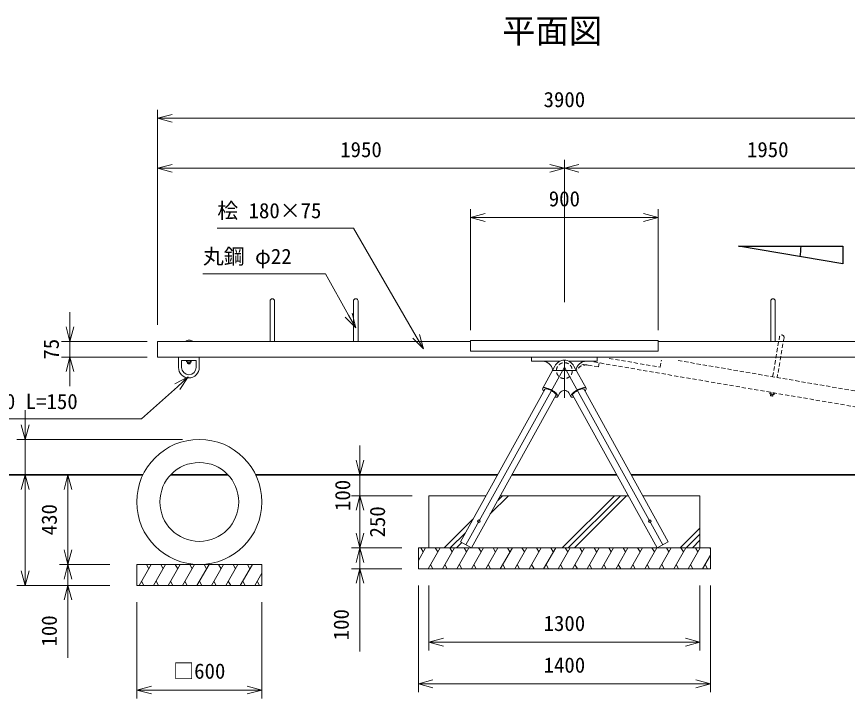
# Model space of a CAD drawing. Units: millimetres, scale not verified. Extents: x 0 to 16800, y 0 to 11880.
# Drawn here: x 3654 to 7636, y 2324 to 5594 of the extents above; entities that cross this region are included whole.
import ezdxf
from ezdxf.enums import TextEntityAlignment as Align

# ---------------------------------------------------------------- set-up
doc = ezdxf.new("R2010")
doc.units = ezdxf.units.MM
doc.header["$LTSCALE"] = 40
doc.linetypes.add('USER1', pattern=[101.6, 63.5, -12.7, 12.7, -12.7])
doc.linetypes.add('USER2', pattern=[0.75, 0.5, -0.25])
for name, color, linetype, lineweight in [('D-BMK', 2, 'USER1', 13), ('D-DOC', 7, 'Continuous', 25), ('D-STR', 1, 'Continuous', 18), ('D-STR-DIM', 7, 'Continuous', 13), ('D-STR-GL', 1, 'Continuous', 35), ('D-STR-HIDDEN', 2, 'USER2', 13), ('D-STR-HTXT', 7, 'Continuous', 13), ('D-STR-STR1', 4, 'Continuous', 13)]:
    doc.layers.add(name, color=color, linetype=linetype, lineweight=lineweight)
doc.layers.add('D-STR-TXT', color=7, linetype='Continuous')
doc.styles.add('ＭＳ ゴシック', font='')
doc.styles.get('ＭＳ ゴシック').set_extended_font_data('MS Gothic')

msp = doc.modelspace()

# ---------------------------------------------------------------- linework, layer by layer
at = {"layer": 'D-BMK'}
for p, q in [((6279.65, 3765.79), (6279.65, 3945.79)), ((6279.65, 3913.09), (5807.76, 3060.44)), ((6279.65, 3913.09), (6751.55, 3060.44)), ((6222.63, 3895.79), (6336.68, 3895.79))]:
    msp.add_line(p, q, dxfattribs=at)
at = {"layer": 'D-DOC'}
for p, q in [((7114.26, 4493.1), (7614.26, 4493.1)), ((7614.26, 4407.18), (7114.26, 4493.1)), ((7614.26, 4493.1), (7614.26, 4407.18))]:
    msp.add_line(p, q, dxfattribs=at)
msp.add_arc((7114.26, 4493.1), 300, 350.25, 0, dxfattribs=at)
at = {"layer": 'D-STR'}
for p, q in [((4868.65, 4229.79), (4868.65, 4035.79)), ((4890.65, 4035.79), (4890.65, 4229.79)), ((5268.65, 4229.79), (5268.65, 4035.79)), ((5290.65, 4035.79), (5290.65, 4229.79)), ((7268.65, 4035.79), (7268.65, 4229.79)), ((7290.65, 4229.79), (7290.65, 4035.79)), ((5829.65, 4035.79), (4329.65, 4035.79)), ((4329.65, 4035.79), (4329.65, 3960.79)), ((6729.65, 4039.79), (5829.65, 4039.79)), ((5829.65, 4039.79), (5829.65, 3989.79)), ((6729.65, 3989.79), (6729.65, 4039.79)), ((6729.65, 4035.79), (8229.65, 4035.79)), ((5829.65, 3989.79), (6729.65, 3989.79)), ((8229.65, 3960.79), (4329.65, 3960.79)), ((4429.65, 3910.79), (4429.65, 3960.79)), ((4444.65, 3944.79), (4514.65, 3944.79)), ((4444.65, 3944.79), (4444.65, 3910.79)), ((4468.7, 3944.79), (4468.7, 3937.92)), ((4474.17, 3937.92), (4474.17, 3944.79)), ((4485.14, 3944.79), (4485.14, 3937.92)), ((4490.6, 3937.92), (4490.6, 3944.79)), ((4514.65, 3910.79), (4514.65, 3944.79)), ((4529.65, 3910.79), (4529.65, 3960.79)), ((6122.15, 3940.79), (6122.15, 3960.79)), ((6437.15, 3960.79), (6437.15, 3940.79)), ((4468.7, 3937.92), (4470.65, 3936.79)), ((4470.65, 3936.79), (4488.65, 3936.79)), ((4473.65, 3930.19), (4473.65, 3936.79)), ((4475.65, 3928.19), (4473.65, 3930.19)), ((4485.65, 3930.19), (4473.65, 3930.19)), ((4475.65, 3928.19), (4475.65, 3936.79)), ((4483.65, 3928.19), (4475.65, 3928.19)), ((4483.65, 3936.79), (4483.65, 3928.19)), ((4485.65, 3930.19), (4483.65, 3928.19)), ((4485.65, 3930.19), (4485.65, 3936.79)), ((4488.65, 3936.79), (4490.6, 3937.92)), ((6257.86, 3940.79), (6122.15, 3940.79)), ((6234.36, 3916.96), (6175.78, 3811.23)), ((6437.15, 3940.79), (6301.45, 3940.79)), ((6324.95, 3916.96), (6383.52, 3811.23)), ((6224.65, 3900.79), (6224.65, 3899.45)), ((6187.06, 3808.25), (5781.29, 3075.09)), ((6258.1, 3788.55), (6248.39, 3771.01)), ((6301.2, 3788.55), (6310.92, 3771.01)), ((6372.25, 3808.25), (6778.01, 3075.09)), ((5834.23, 3045.79), (6239.91, 3778.81)), ((6725.08, 3045.79), (6319.39, 3778.81)), ((5629.65, 3295.79), (5903.44, 3295.79)), ((5629.65, 3045.79), (5629.65, 3295.79)), ((5972.59, 3295.79), (6586.72, 3295.79)), ((6929.65, 3295.79), (6655.87, 3295.79)), ((6929.65, 3295.79), (6929.65, 3045.79)), ((5781.29, 3075.09), (5834.23, 3045.79)), ((6778.01, 3075.09), (6725.08, 3045.79)), ((5579.65, 3045.79), (5579.65, 2945.79)), ((5579.65, 3045.79), (6979.65, 3045.79)), ((6979.65, 3045.79), (5579.73, 3045.79)), ((6979.65, 3045.79), (6979.65, 2945.79)), ((4229.65, 2865.79), (4229.65, 2965.79)), ((4229.65, 2965.79), (4829.65, 2965.79)), ((4229.65, 2965.79), (4829.65, 2965.79)), ((4829.65, 2965.79), (4829.65, 2865.79)), ((5579.65, 2945.79), (6979.65, 2945.79)), ((4829.65, 2865.79), (4229.65, 2865.79))]:
    msp.add_line(p, q, dxfattribs=at)
for centre, radius in [((4529.65, 3265.79), 300), ((4529.65, 3265.79), 189), ((5870.07, 3173.03), 6.5), ((6689.23, 3173.03), 6.5)]:
    msp.add_circle(centre, radius, dxfattribs=at)
for centre, radius, start, end in [((4879.65, 4229.79), 11, 0, 180), ((5279.65, 4229.79), 11, 0, 180), ((7279.65, 4229.79), 11, 0, 180), ((4480.65, 4019.92), 22.53, 44.76027, 135.23973), ((6279.65, 3895.79), 50, 25.05567, 154.94433), ((4479.65, 3910.79), 50, 180, 0), ((4479.65, 3910.79), 35, 180, 0), ((4470.67, 3942.79), 6, 270, 305.67308), ((4479.65, 3950.71), 13.92, 246.80152, 293.19848), ((4488.64, 3942.79), 6, 234.32692, 270), ((6174.65, 3890.79), 50, 8.74928, 90), ((6384.65, 3890.79), 50, 90, 171.25072), ((6183.24, 3808.61), 7.9, 160.55894, 215.44453), ((6181.96, 3806.32), 7.9, 86.55547, 141.44106), ((6203.62, 3819.39), 30.9, 209.79639, 223.9162), ((6183.37, 3779.73), 34.48, 77.4306, 91.55041), ((6187.44, 3804.6), 3.41, 148.27754, 203.01431), ((6189.29, 3802.64), 6.06, 86.9966, 141.73337), ((6190.47, 3782.71), 25.99, 77.64655, 91.89589), ((6174.94, 3739.08), 76, 69.55143, 77.8944), ((6184.28, 3752.29), 57.04, 69.66611, 78.11014), ((6159.08, 3696.18), 121.74, 60.84559, 69.61294), ((6172.5, 3720.22), 91.2, 60.844, 69.72772), ((6172.94, 3719.98), 91.2, 52.27228, 61.156), ((6159.66, 3695.86), 121.74, 52.38706, 61.15441), ((6193.89, 3746.96), 57.04, 43.88986, 52.33389), ((6187.63, 3732.04), 76, 44.1056, 52.44857), ((6216.41, 3768.34), 25.99, 30.10411, 44.35345), ((6217.64, 3760.73), 34.48, 30.44959, 44.5694), ((6279.65, 3776.61), 24.63, 28.9854, 151.0146), ((6341.66, 3760.73), 34.48, 135.4306, 149.55041), ((6371.67, 3732.04), 76, 127.55143, 135.8944), ((6342.9, 3768.34), 25.99, 135.64655, 149.89589), ((6365.41, 3746.96), 57.04, 127.66611, 136.11014), ((6399.65, 3695.86), 121.74, 118.84559, 127.61294), ((6386.37, 3719.98), 91.2, 118.844, 127.72772), ((6400.22, 3696.18), 121.74, 110.38706, 119.15441), ((6386.8, 3720.22), 91.2, 110.27228, 119.156), ((6375.02, 3752.29), 57.04, 101.88986, 110.33389), ((6384.37, 3739.08), 76, 102.1056, 110.44857), ((6368.83, 3782.71), 25.99, 88.10411, 102.35345), ((6375.93, 3779.73), 34.48, 88.44959, 102.5694), ((6370.01, 3802.64), 6.06, 38.26663, 93.0034), ((6361.52, 3803.81), 13.5, 357.67717, 11.03097), ((6377.34, 3806.32), 7.9, 38.55894, 93.44453), ((6372.83, 3806.54), 9.99, 300.80608, 345.48134), ((6376.07, 3808.61), 7.9, 324.55547, 19.44106), ((6240.7, 3800.7), 32.67, 258.68516, 271.804), ((6236.1, 3778.03), 4.15, 286.38882, 328.36982), ((6233.93, 3777.9), 6.06, 340.26663, 35.0034), ((6242.21, 3775.92), 7.9, 266.55547, 321.44106), ((6240.93, 3773.63), 7.9, 340.55894, 35.44453), ((6318.37, 3773.63), 7.9, 144.55547, 199.44106), ((6317.1, 3775.92), 7.9, 218.55894, 273.44453), ((6318.79, 3798.38), 30.37, 267.69552, 281.81532), ((6325.37, 3777.9), 6.06, 144.9966, 199.73337), ((6322.59, 3777.23), 3.23, 205.2523, 259.98906)]:
    msp.add_arc(centre, radius, start, end, dxfattribs=at)
at = {"layer": 'D-STR-DIM'}
for p, q in [((4329.65, 4115.79), (4329.65, 5146.12)), ((4329.65, 5106.12), (4399.65, 5124.87)), ((4399.65, 5087.36), (4329.65, 5106.12)), ((4329.65, 5106.12), (4399.65, 5106.12)), ((8159.65, 5106.12), (4399.65, 5106.12)), ((4329.65, 4115.79), (4329.65, 4906.12)), ((6279.65, 4224.44), (6279.65, 4906.12)), ((6279.65, 4224.44), (6279.65, 4906.12)), ((4329.65, 4866.12), (4399.65, 4884.87)), ((4399.65, 4847.36), (4329.65, 4866.12)), ((4329.65, 4866.12), (4399.65, 4866.12)), ((4399.65, 4866.12), (6209.65, 4866.12)), ((6209.65, 4884.87), (6279.65, 4866.12)), ((6279.65, 4866.12), (6209.65, 4847.36)), ((6279.65, 4866.12), (6209.65, 4866.12)), ((6279.65, 4866.12), (6349.65, 4884.87)), ((6349.65, 4847.36), (6279.65, 4866.12)), ((6279.65, 4866.12), (6349.65, 4866.12)), ((6349.65, 4866.12), (8159.65, 4866.12)), ((5829.65, 4089.79), (5829.65, 4670.12)), ((6729.65, 4089.79), (6729.65, 4670.12)), ((5829.65, 4630.12), (5899.65, 4648.87)), ((5899.65, 4611.36), (5829.65, 4630.12)), ((5829.65, 4630.12), (5899.65, 4630.12)), ((6659.65, 4630.12), (5899.65, 4630.12)), ((6659.65, 4648.87), (6729.65, 4630.12)), ((6729.65, 4630.12), (6659.65, 4611.36)), ((6729.65, 4630.12), (6659.65, 4630.12)), ((3909.65, 4105.79), (3909.65, 4175.79)), ((3909.65, 4035.79), (3890.9, 4105.79)), ((3928.41, 4105.79), (3909.65, 4035.79)), ((3909.65, 4035.79), (3909.65, 4105.79)), ((4279.65, 4035.79), (3869.65, 4035.79)), ((3909.65, 3960.79), (3909.65, 4035.79)), ((4279.65, 3960.79), (3869.65, 3960.79)), ((3890.9, 3890.79), (3909.65, 3960.79)), ((3909.65, 3960.79), (3928.41, 3890.79)), ((3909.65, 3960.79), (3909.65, 3890.79)), ((3909.65, 3890.79), (3909.65, 3820.79)), ((3694.84, 3635.79), (3694.84, 3705.79)), ((3694.84, 3565.79), (3676.08, 3635.79)), ((3713.59, 3635.79), (3694.84, 3565.79)), ((3694.84, 3565.79), (3694.84, 3635.79)), ((4449.65, 3565.79), (3654.84, 3565.79)), ((3694.84, 3395.79), (3694.84, 3565.79)), ((5299.65, 3465.79), (5299.65, 3535.79)), ((5299.65, 3395.79), (5280.9, 3465.79)), ((5318.41, 3465.79), (5299.65, 3395.79)), ((5299.65, 3395.79), (5299.65, 3465.79)), ((4019.87, 3395.79), (3654.84, 3395.79)), ((4153.85, 3395.79), (3654.84, 3395.79)), ((3676.08, 3325.79), (3694.84, 3395.79)), ((3676.08, 3325.79), (3694.84, 3395.79)), ((3694.84, 3395.79), (3713.59, 3325.79)), ((3694.84, 3395.79), (3694.84, 3325.79)), ((3694.84, 3395.79), (3713.59, 3325.79)), ((3694.84, 3395.79), (3694.84, 3325.79)), ((4149.87, 3395.79), (3859.87, 3395.79)), ((3881.12, 3325.79), (3899.87, 3395.79)), ((3899.87, 3395.79), (3918.63, 3325.79)), ((3899.87, 3395.79), (3899.87, 3325.79)), ((5553.63, 3395.79), (5259.65, 3395.79)), ((5299.65, 3295.79), (5299.65, 3395.79)), ((3694.84, 2885.79), (3694.84, 3325.79)), ((3694.84, 3325.79), (3694.84, 3255.79)), ((3899.87, 3035.79), (3899.87, 3325.79)), ((5549.65, 3295.79), (5259.65, 3295.79)), ((5549.65, 3295.79), (5259.65, 3295.79)), ((5280.9, 3225.79), (5299.65, 3295.79)), ((5280.9, 3225.79), (5299.65, 3295.79)), ((5299.65, 3295.79), (5318.41, 3225.79)), ((5299.65, 3295.79), (5299.65, 3225.79)), ((5299.65, 3295.79), (5318.41, 3225.79)), ((5299.65, 3295.79), (5299.65, 3225.79)), ((5299.65, 3225.79), (5299.65, 3155.79)), ((5299.65, 3115.79), (5299.65, 3225.79)), ((5299.65, 3115.79), (5299.65, 3185.79)), ((5299.65, 3045.79), (5280.9, 3115.79)), ((5299.65, 3045.79), (5280.9, 3115.79)), ((5299.65, 3065.79), (5299.65, 3135.79)), ((5318.41, 3115.79), (5299.65, 3045.79)), ((5299.65, 3045.79), (5299.65, 3115.79)), ((5318.41, 3115.79), (5299.65, 3045.79)), ((5299.65, 3045.79), (5299.65, 3115.79)), ((3899.87, 3035.79), (3899.87, 3105.79)), ((3899.87, 2965.79), (3881.12, 3035.79)), ((3899.87, 2965.79), (3881.12, 3035.79)), ((3899.87, 2985.79), (3899.87, 3055.79)), ((3918.63, 3035.79), (3899.87, 2965.79)), ((3899.87, 2965.79), (3899.87, 3035.79)), ((3918.63, 3035.79), (3899.87, 2965.79)), ((3899.87, 2965.79), (3899.87, 3035.79)), ((5499.65, 3045.79), (5259.65, 3045.79)), ((5499.73, 3045.79), (5259.65, 3045.79)), ((5499.65, 3045.79), (5259.65, 3045.79)), ((5499.73, 3045.79), (5259.65, 3045.79)), ((5280.9, 2975.79), (5299.65, 3045.79)), ((5299.65, 3045.79), (5318.41, 2975.79)), ((5299.65, 3045.79), (5299.65, 2975.79)), ((5299.65, 3045.79), (5299.65, 2945.79)), ((4099.87, 2965.79), (3859.87, 2965.79)), ((4099.95, 2965.79), (3859.87, 2965.79)), ((4099.87, 2965.79), (3859.87, 2965.79)), ((4099.95, 2965.79), (3859.87, 2965.79)), ((3881.12, 2895.79), (3899.87, 2965.79)), ((3899.87, 2965.79), (3918.63, 2895.79)), ((3899.87, 2965.79), (3899.87, 2895.79)), ((3899.87, 2965.79), (3899.87, 2865.79)), ((5299.65, 2975.79), (5299.65, 2905.79)), ((3694.84, 2865.79), (3676.08, 2935.79)), ((3713.59, 2935.79), (3694.84, 2865.79)), ((3694.84, 2865.79), (3694.84, 2935.79)), ((5499.65, 2945.79), (5259.65, 2945.79)), ((5280.9, 2875.79), (5299.65, 2945.79)), ((5299.65, 2945.79), (5318.41, 2875.79)), ((5299.65, 2945.79), (5299.65, 2875.79)), ((3899.87, 2895.79), (3899.87, 2825.79)), ((5299.65, 2875.79), (5299.65, 2548.63)), ((4099.87, 2865.79), (3654.84, 2865.79)), ((4099.87, 2865.79), (3859.87, 2865.79)), ((3881.12, 2795.79), (3899.87, 2865.79)), ((3899.87, 2865.79), (3918.63, 2795.79)), ((3899.87, 2865.79), (3899.87, 2795.79)), ((3899.87, 2845.79), (3899.87, 2518.63)), ((5579.65, 2865.79), (5579.65, 2353.57)), ((5629.65, 2865.79), (5629.65, 2553.57)), ((6929.65, 2865.79), (6929.65, 2553.57)), ((6979.65, 2865.79), (6979.65, 2353.57)), ((4229.65, 2785.79), (4229.65, 2323.57)), ((4829.65, 2785.79), (4829.65, 2323.57)), ((5629.65, 2593.57), (5699.65, 2612.32)), ((5699.65, 2574.81), (5629.65, 2593.57)), ((5629.65, 2593.57), (5699.65, 2593.57)), ((5699.65, 2593.57), (6859.65, 2593.57)), ((6859.65, 2612.32), (6929.65, 2593.57)), ((6929.65, 2593.57), (6859.65, 2574.81)), ((6929.65, 2593.57), (6859.65, 2593.57)), ((5579.65, 2393.57), (5649.65, 2412.32)), ((5649.65, 2374.81), (5579.65, 2393.57)), ((5579.65, 2393.57), (5649.65, 2393.57)), ((5649.65, 2393.57), (6909.65, 2393.57)), ((6909.65, 2412.32), (6979.65, 2393.57)), ((6979.65, 2393.57), (6909.65, 2374.81)), ((6979.65, 2393.57), (6909.65, 2393.57)), ((4229.65, 2363.57), (4299.65, 2382.32)), ((4299.65, 2344.81), (4229.65, 2363.57)), ((4229.65, 2363.57), (4299.65, 2363.57)), ((4299.65, 2363.57), (4759.65, 2363.57)), ((4759.65, 2382.32), (4829.65, 2363.57)), ((4829.65, 2363.57), (4759.65, 2344.81)), ((4829.65, 2363.57), (4759.65, 2363.57))]:
    msp.add_line(p, q, dxfattribs=at)
at = {"layer": 'D-STR-GL'}
for p, q in [((2932.66, 3395.79), (4259.28, 3395.79)), ((4392.46, 3395.79), (4666.84, 3395.79)), ((4800.02, 3395.79), (5958.78, 3395.79)), ((6027.93, 3395.79), (6531.37, 3395.79)), ((6600.52, 3395.79), (7759.28, 3395.79))]:
    msp.add_line(p, q, dxfattribs=at)
at = {"layer": 'D-STR-HIDDEN'}
for p, q in [((7278.08, 3866.28), (7310.93, 4057.48)), ((7332.61, 4053.75), (7299.76, 3862.56)), ((6494.46, 3954.26), (6739.07, 3912.22)), ((6739.07, 3912.22), (6744.98, 3946.6)), ((6824.83, 3944.16), (8225.2, 3703.54)), ((6442.5, 3913.47), (6356.87, 3928.18)), ((6420.89, 3937.47), (8212.49, 3629.62)), ((6445.89, 3933.18), (6442.5, 3913.47)), ((7265.42, 3792.36), (7264.26, 3785.58)), ((7264.26, 3785.58), (7265.99, 3784.14)), ((7265.99, 3784.14), (7283.73, 3781.09)), ((7267.83, 3777.12), (7268.95, 3783.63)), ((7269.65, 3784.66), (7270.81, 3791.43)), ((7281.62, 3789.57), (7280.46, 3782.8)), ((7285.84, 3781.87), (7287.01, 3788.65)), ((7269.46, 3774.81), (7267.83, 3777.12)), ((7279.66, 3775.09), (7267.83, 3777.12)), ((7269.46, 3774.81), (7270.92, 3783.29)), ((7277.35, 3773.46), (7269.46, 3774.81)), ((7278.8, 3781.94), (7277.35, 3773.46)), ((7279.66, 3775.09), (7277.35, 3773.46)), ((7279.66, 3775.09), (7280.77, 3781.6)), ((7283.73, 3781.09), (7285.84, 3781.87))]:
    msp.add_line(p, q, dxfattribs=at)
msp.add_circle((6279.65, 3895.79), 38.15, dxfattribs=at)
for centre, radius, start, end in [((7321.77, 4055.62), 11, 350.25, 170.25), ((6382.29, 3873.08), 50, 80.25, 150.35843), ((7267.02, 3790.05), 6, 260.25, 295.92308), ((7277.22, 3796.34), 13.92, 237.05152, 283.44848), ((7284.73, 3787.01), 6, 224.57692, 260.25)]:
    msp.add_arc(centre, radius, start, end, dxfattribs=at)
at = {"layer": 'D-STR-HTXT'}
for p, q in [((5254.48, 4579.79), (4615.86, 4579.79)), ((5268.88, 4579.79), (5254.48, 4579.79)), ((5568.88, 4060.18), (5268.88, 4579.79)), ((5119.39, 4360.35), (4546.76, 4360.35)), ((5133.79, 4360.35), (5119.39, 4360.35)), ((5245.38, 4161.58), (5133.79, 4360.35)), ((5279.65, 4100.54), (5229.03, 4152.4)), ((5279.65, 4100.54), (5245.38, 4161.58)), ((5261.74, 4170.76), (5279.65, 4100.54)), ((5585.13, 4069.56), (5603.88, 3999.56)), ((5603.88, 3999.56), (5552.64, 4050.8)), ((5603.88, 3999.56), (5568.88, 4060.18)), ((4411.85, 3832.61), (4476.45, 3865.47)), ((4476.45, 3865.47), (4424.4, 3818.67)), ((4476.45, 3865.47), (4436.94, 3804.72)), ((4424.4, 3818.67), (4253.01, 3664.55)), ((4238.61, 3664.55), (2948.21, 3664.55)), ((4253.01, 3664.55), (4238.61, 3664.55))]:
    msp.add_line(p, q, dxfattribs=at)
at = {"layer": 'D-STR-STR1'}
for p, q in [((5924.03, 3208.06), (6011.77, 3295.79)), ((5959.97, 3273), (5982.77, 3295.79)), ((6269.45, 3045.79), (6519.45, 3295.79)), ((6298.45, 3045.79), (6548.45, 3295.79)), ((6327.45, 3045.79), (6577.45, 3295.79)), ((5703.77, 3045.79), (5841.07, 3183.09)), ((5732.77, 3045.79), (5805.13, 3118.15)), ((6835.14, 3045.79), (6929.65, 3140.31)), ((6864.14, 3045.79), (6929.65, 3111.31)), ((5761.77, 3045.79), (5787.58, 3071.61)), ((6893.14, 3045.79), (6929.65, 3082.31)), ((5614.52, 3045.79), (5579.65, 2985.4)), ((5602.97, 3025.79), (5591.42, 3045.79)), ((5626.06, 2945.79), (5683.8, 3045.79)), ((5672.25, 3025.79), (5660.7, 3045.79)), ((5753.08, 3045.79), (5695.34, 2945.79)), ((5741.53, 3025.79), (5729.99, 3045.79)), ((5764.63, 2945.79), (5822.36, 3045.79)), ((5810.81, 3025.79), (5799.27, 3045.79)), ((5833.91, 2945.79), (5891.64, 3045.79)), ((5880.1, 3025.79), (5868.55, 3045.79)), ((5960.93, 3045.79), (5903.19, 2945.79)), ((5949.65, 3025.32), (5937.83, 3045.79)), ((5972.47, 2945.79), (6030.21, 3045.79)), ((6018.66, 3025.79), (6007.11, 3045.79)), ((6041.75, 2945.79), (6099.49, 3045.79)), ((6087.94, 3025.79), (6076.4, 3045.79)), ((6168.77, 3045.79), (6111.04, 2945.79)), ((6157.22, 3025.79), (6145.68, 3045.79)), ((6180.32, 2945.79), (6238.05, 3045.79)), ((6226.51, 3025.79), (6214.96, 3045.79)), ((6307.34, 3045.79), (6249.6, 2945.79)), ((6295.79, 3025.79), (6284.24, 3045.79)), ((6318.88, 2945.79), (6376.62, 3045.79)), ((6365.07, 3025.79), (6353.52, 3045.79)), ((6445.9, 3045.79), (6388.17, 2945.79)), ((6434.35, 3025.79), (6422.81, 3045.79)), ((6457.45, 2945.79), (6515.18, 3045.79)), ((6503.64, 3025.79), (6492.09, 3045.79)), ((6584.46, 3045.79), (6525.65, 2943.92)), ((6572.92, 3025.79), (6561.37, 3045.79)), ((6596.01, 2945.79), (6653.75, 3045.79)), ((6630.65, 3045.79), (6642.2, 3025.79)), ((6723.03, 3045.79), (6665.29, 2945.79)), ((6711.48, 3025.79), (6699.65, 3045.79)), ((6734.58, 2945.79), (6792.31, 3045.79)), ((6780.76, 3025.79), (6769.22, 3045.79)), ((6803.86, 2945.79), (6861.59, 3045.79)), ((6850.05, 3025.79), (6838.5, 3045.79)), ((6930.87, 3045.79), (6873.14, 2945.79)), ((6919.33, 3025.79), (6907.78, 3045.79)), ((6979.65, 3041.3), (6977.06, 3045.79)), ((6942.42, 2945.79), (6979.65, 3010.28)), ((4241.2, 2865.79), (4298.93, 2965.79)), ((4275.84, 2965.79), (4287.39, 2945.79)), ((4368.22, 2965.79), (4310.48, 2865.79)), ((4356.67, 2945.79), (4345.12, 2965.79)), ((4437.5, 2965.79), (4379.76, 2865.79)), ((4425.95, 2945.79), (4414.4, 2965.79)), ((4506.78, 2965.79), (4449.05, 2865.79)), ((4495.23, 2945.79), (4483.69, 2965.79)), ((4576.06, 2965.79), (4518.33, 2865.79)), ((4564.52, 2945.79), (4552.97, 2965.79)), ((4645.34, 2965.79), (4587.61, 2865.79)), ((4633.8, 2945.79), (4622.25, 2965.79)), ((4656.89, 2865.79), (4714.63, 2965.79)), ((4691.53, 2965.79), (4703.08, 2945.79)), ((4783.91, 2965.79), (4726.17, 2865.79)), ((4772.36, 2945.79), (4760.81, 2965.79)), ((5637.61, 2965.79), (5649.16, 2945.79)), ((5706.89, 2965.79), (5718.44, 2945.79)), ((5776.17, 2965.79), (5787.72, 2945.79)), ((5845.46, 2965.79), (5857, 2945.79)), ((5914.74, 2965.79), (5926.28, 2945.79)), ((5984.02, 2965.79), (5995.57, 2945.79)), ((6053.3, 2965.79), (6064.85, 2945.79)), ((6122.58, 2965.79), (6134.13, 2945.79)), ((6191.87, 2965.79), (6203.41, 2945.79)), ((6261.15, 2965.79), (6272.69, 2945.79)), ((6330.43, 2965.79), (6341.98, 2945.79)), ((6399.71, 2965.79), (6411.26, 2945.79)), ((6468.99, 2965.79), (6480.54, 2945.79)), ((6538.28, 2965.79), (6549.82, 2945.79)), ((6619.11, 2945.79), (6607.56, 2965.79)), ((6676.84, 2965.79), (6688.39, 2945.79)), ((6746.12, 2965.79), (6757.67, 2945.79)), ((6815.4, 2965.79), (6826.95, 2945.79)), ((6884.69, 2965.79), (6896.23, 2945.79)), ((6953.97, 2965.79), (6965.52, 2945.79)), ((4829.65, 2925.02), (4795.46, 2865.79)), ((4264.29, 2865.79), (4252.75, 2885.79)), ((4322.03, 2885.79), (4333.58, 2865.79)), ((4391.31, 2885.79), (4402.86, 2865.79)), ((4460.59, 2885.79), (4472.14, 2865.79)), ((4529.87, 2885.79), (4541.42, 2865.79)), ((4599.16, 2885.79), (4610.7, 2865.79)), ((4679.99, 2865.79), (4668.44, 2885.79)), ((4737.72, 2885.79), (4749.27, 2865.79)), ((4807, 2885.79), (4818.55, 2865.79))]:
    msp.add_line(p, q, dxfattribs=at)

# ---------------------------------------------------------------- texts
at = {"layer": 'D-STR-DIM', "style": 'ＭＳ ゴシック'}
for s, p in [('3900', (6279.65, 5196.12)), ('1950', (5304.65, 4956.12)), ('1950', (7254.65, 4956.12)), ('900', (6279.65, 4720.12)), ('1300', (6279.65, 2683.57)), ('1400', (6279.65, 2483.57)), ('□600', (4529.65, 2454.58))]:
    msp.add_text(s, height=73.31, dxfattribs=at).set_placement(p, align=Align.MIDDLE_CENTER)
for s, p in [('75', (3819.65, 3998.29)), ('100', (5216.53, 3297.2)), ('430', (3809.87, 3180.79)), ('250', (5383.28, 3170.24)), ('100', (3809.87, 2647.21)), ('100', (5209.65, 2677.21))]:
    msp.add_text(s, height=73.31, rotation=90, dxfattribs=at).set_placement(p, align=Align.MIDDLE_CENTER)
at = {"layer": 'D-STR-HTXT', "style": 'ＭＳ ゴシック'}
for s, p in [('桧 180×75', (4615.86, 4699.79)), ('丸鋼 φ22', (4546.76, 4480.35)), ('合成ゴム H=100 L=150', (2948.21, 3784.55))]:
    msp.add_text(s, height=73.31, dxfattribs=at).set_placement(p, align=Align.TOP_LEFT)
at = {"layer": 'D-STR-TXT', "style": 'ＭＳ ゴシック'}
msp.add_text('平面図', height=117.3, dxfattribs=at).set_placement((5981.19, 5431.71), align=Align.BOTTOM_LEFT)

doc.saveas('drawing.dxf')
